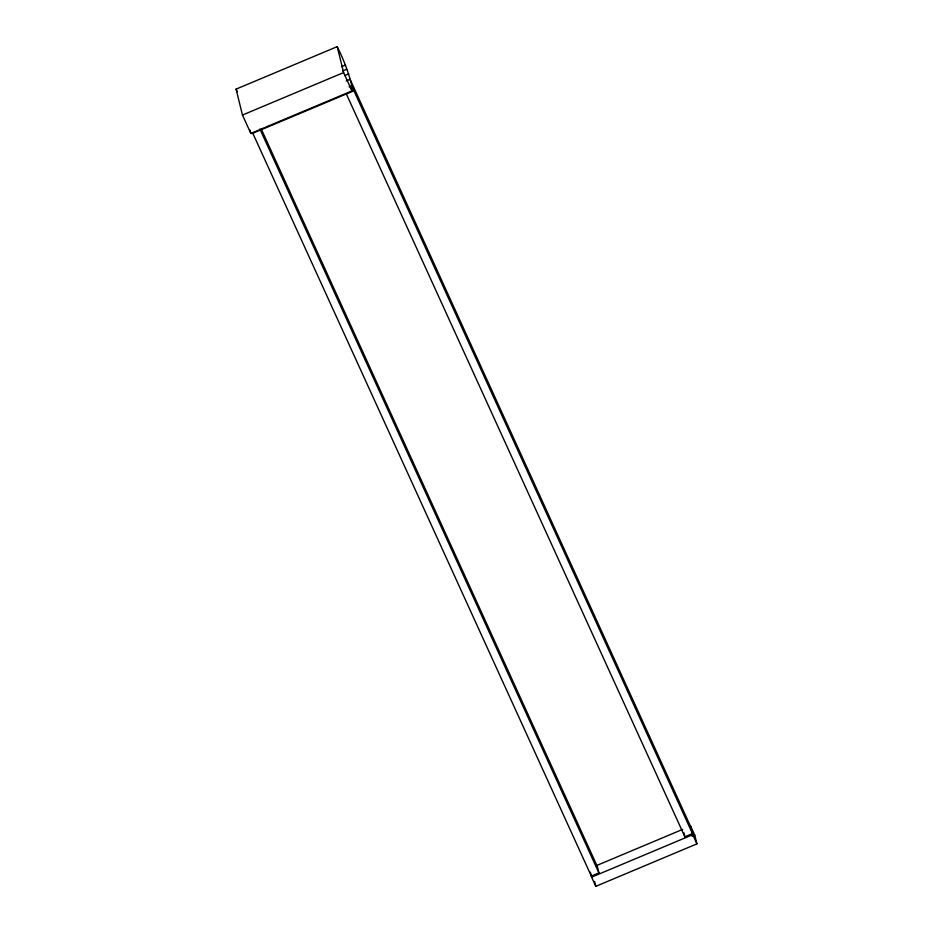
<?xml version="1.0" encoding="UTF-8"?>
<svg xmlns="http://www.w3.org/2000/svg" width="933" height="933" viewBox="0 0 933 933"><rect width="100%" height="100%" fill="white"/><g stroke="black" fill="none" stroke-linecap="round" stroke-linejoin="round"><path stroke-width="1.4" d="M352.989 91.189L350.901 86.606L351.963 90.921L250.825 133.407L242.463 115.051L236.084 89.125L337.221 46.65C344.265 60.878 349.922 75.585 352.989 91.189L251.852 133.676M341.595 66.675L345.583 65.007M342.656 71.001L346.644 69.322M242.463 115.051L343.601 72.576L337.221 46.65M344.744 75.585L348.744 73.905M346.271 80.903L350.073 79.305L690.875 827.139M349.14 86.851L351.659 85.789L692.473 833.612L684.88 836.796L346.493 94.28M596.117 865.742L682.618 829.414M261.345 129.209L597.318 866.43L598.916 872.903L591.324 876.099L252.948 133.571M591.592 877.172L692.729 834.697L690.607 826.055L694.793 835.233L696.916 843.875L595.779 886.35L591.592 877.172L590.367 872.203M692.123 836.353L694.793 835.233M692.729 834.697L696.916 843.875M343.601 72.576L351.963 90.921M259.922 129.057L598.916 872.903M236.084 89.125L237.285 91.749M683.924 832.912L684.88 836.796M594.566 881.417L595.779 886.35M250.032 130.165L250.825 133.407"/></g></svg>
